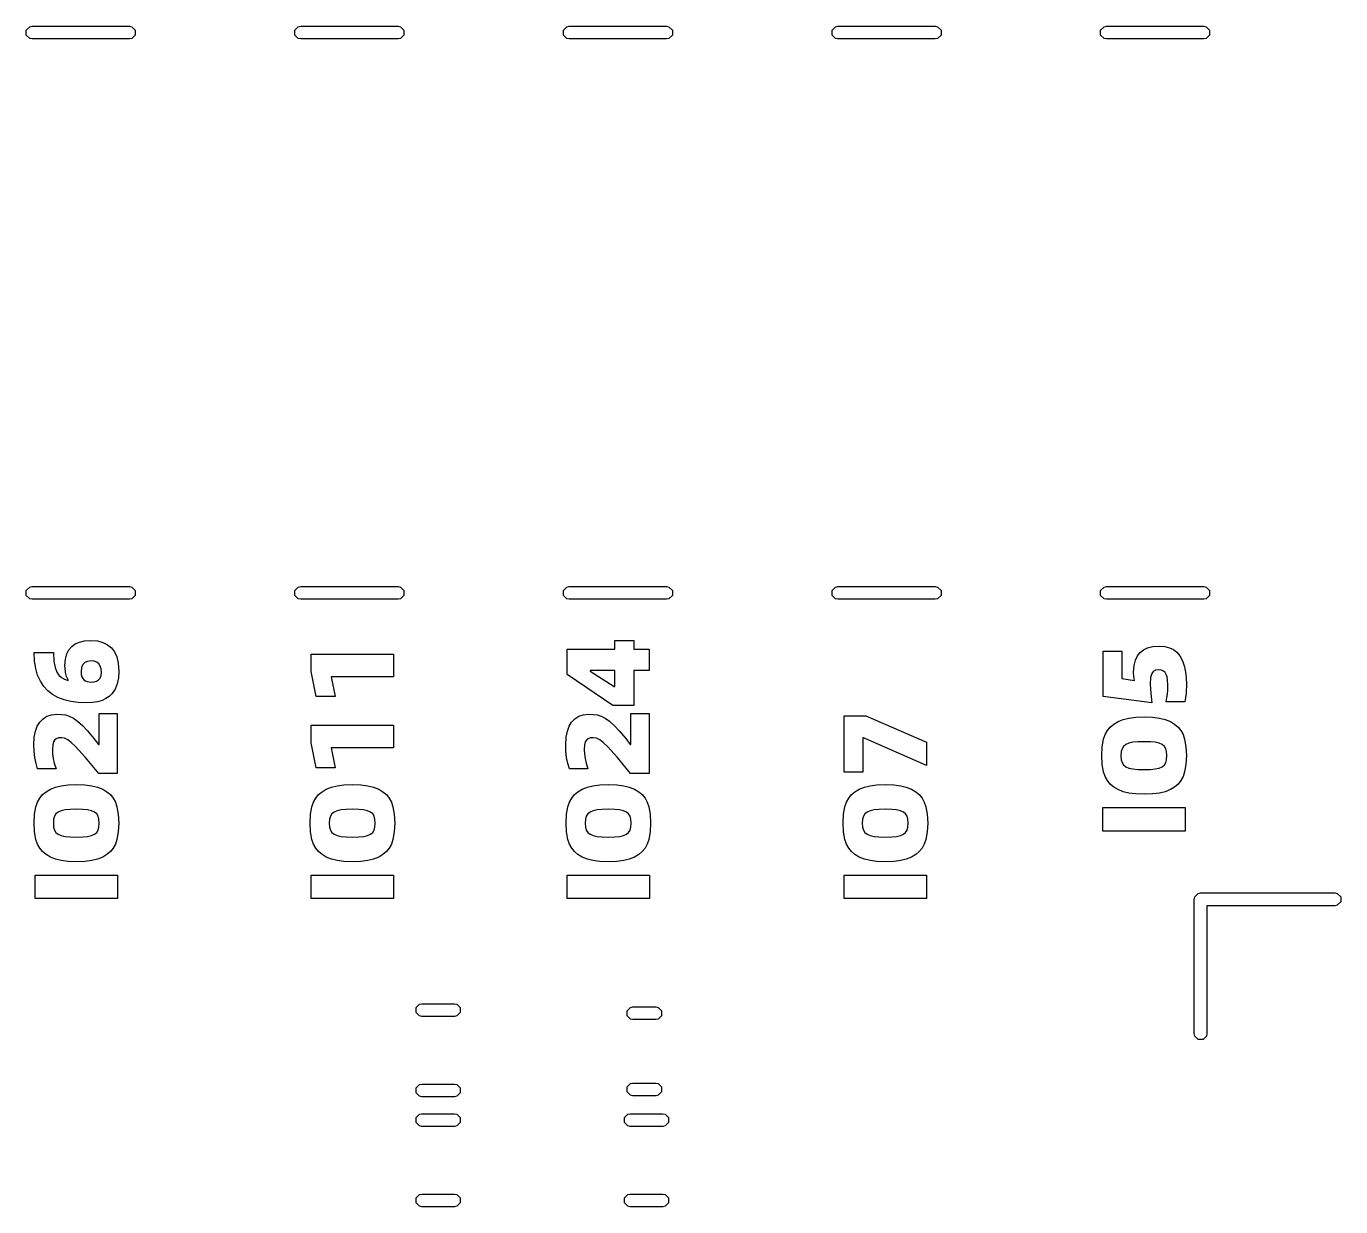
# Model space of a CAD drawing. Header units: inches. Extents: x 5.01 to 6.93, y -5.96 to -2.38.
# Drawn here: x 5.8627 to 6.3521, y -4.5137 to -4.0742 of the extents above; entities that cross this region are included whole.
import ezdxf

# ---------------------------------------------------------------- set-up
doc = ezdxf.new("R2010")
doc.units = ezdxf.units.IN
doc.header["$MEASUREMENT"] = 0
doc.layers.add('F.Silkscreen', color=41, linetype='CONTINUOUS', true_color=0xf2eda1)

msp = doc.modelspace()

# ---------------------------------------------------------------- linework, layer by layer
at = {"layer": 'F.Silkscreen', "linetype": 'CONTINUOUS'}
for p, q in [((5.86267, -4.07562), (5.86394, -4.07434)), ((5.86267, -4.07743), (5.86267, -4.07562)), ((5.86394, -4.07434), (5.86485, -4.07416)), ((5.86485, -4.07416), (5.90107, -4.07416)), ((5.90107, -4.07416), (5.90197, -4.07434)), ((5.90197, -4.07434), (5.90325, -4.07562)), ((5.90325, -4.07562), (5.90325, -4.07743)), ((5.96267, -4.07562), (5.96394, -4.07434)), ((5.96267, -4.07743), (5.96267, -4.07562)), ((5.96394, -4.07434), (5.96485, -4.07416)), ((5.96485, -4.07416), (6.00107, -4.07416)), ((6.00107, -4.07416), (6.00197, -4.07434)), ((6.00197, -4.07434), (6.00325, -4.07562)), ((6.00325, -4.07562), (6.00325, -4.07743)), ((6.06267, -4.07562), (6.06394, -4.07434)), ((6.06267, -4.07743), (6.06267, -4.07562)), ((6.06394, -4.07434), (6.06485, -4.07416)), ((6.06485, -4.07416), (6.10107, -4.07416)), ((6.10107, -4.07416), (6.10197, -4.07434)), ((6.10197, -4.07434), (6.10325, -4.07562)), ((6.10325, -4.07562), (6.10325, -4.07743)), ((6.16267, -4.07562), (6.16394, -4.07434)), ((6.16267, -4.07743), (6.16267, -4.07562)), ((6.16394, -4.07434), (6.16485, -4.07416)), ((6.16485, -4.07416), (6.20107, -4.07416)), ((6.20107, -4.07416), (6.20197, -4.07434)), ((6.20197, -4.07434), (6.20325, -4.07562)), ((6.20325, -4.07562), (6.20325, -4.07743)), ((6.26267, -4.07562), (6.26394, -4.07434)), ((6.26267, -4.07743), (6.26267, -4.07562)), ((6.26394, -4.07434), (6.26485, -4.07416)), ((6.26485, -4.07416), (6.30107, -4.07416)), ((6.30107, -4.07416), (6.30197, -4.07434)), ((6.30197, -4.07434), (6.30325, -4.07562)), ((6.30325, -4.07562), (6.30325, -4.07743)), ((5.86394, -4.07871), (5.86267, -4.07743)), ((5.86485, -4.07889), (5.86394, -4.07871)), ((5.90107, -4.07889), (5.86485, -4.07889)), ((5.90197, -4.07871), (5.90107, -4.07889)), ((5.90325, -4.07743), (5.90197, -4.07871)), ((5.96394, -4.07871), (5.96267, -4.07743)), ((5.96485, -4.07889), (5.96394, -4.07871)), ((6.00107, -4.07889), (5.96485, -4.07889)), ((6.00197, -4.07871), (6.00107, -4.07889)), ((6.00325, -4.07743), (6.00197, -4.07871)), ((6.06394, -4.07871), (6.06267, -4.07743)), ((6.06485, -4.07889), (6.06394, -4.07871)), ((6.10107, -4.07889), (6.06485, -4.07889)), ((6.10197, -4.07871), (6.10107, -4.07889)), ((6.10325, -4.07743), (6.10197, -4.07871)), ((6.16394, -4.07871), (6.16267, -4.07743)), ((6.16485, -4.07889), (6.16394, -4.07871)), ((6.20107, -4.07889), (6.16485, -4.07889)), ((6.20197, -4.07871), (6.20107, -4.07889)), ((6.20325, -4.07743), (6.20197, -4.07871)), ((6.26394, -4.07871), (6.26267, -4.07743)), ((6.26485, -4.07889), (6.26394, -4.07871)), ((6.30107, -4.07889), (6.26485, -4.07889)), ((6.30197, -4.07871), (6.30107, -4.07889)), ((6.30325, -4.07743), (6.30197, -4.07871)), ((5.86267, -4.28428), (5.86394, -4.28301)), ((5.86267, -4.28609), (5.86267, -4.28428)), ((5.86394, -4.28737), (5.86267, -4.28609)), ((5.86394, -4.28301), (5.86485, -4.28283)), ((5.86485, -4.28283), (5.90107, -4.28283)), ((5.90107, -4.28283), (5.90197, -4.28301)), ((5.90197, -4.28301), (5.90325, -4.28428)), ((5.90325, -4.28609), (5.90197, -4.28737)), ((5.90325, -4.28428), (5.90325, -4.28609)), ((5.96267, -4.28428), (5.96394, -4.28301)), ((5.96267, -4.28609), (5.96267, -4.28428)), ((5.96394, -4.28737), (5.96267, -4.28609)), ((5.96394, -4.28301), (5.96485, -4.28283)), ((5.96485, -4.28283), (6.00107, -4.28283)), ((6.00107, -4.28283), (6.00197, -4.28301)), ((6.00197, -4.28301), (6.00325, -4.28428)), ((6.00325, -4.28609), (6.00197, -4.28737)), ((6.00325, -4.28428), (6.00325, -4.28609)), ((6.06267, -4.28428), (6.06394, -4.28301)), ((6.06267, -4.28609), (6.06267, -4.28428)), ((6.06394, -4.28737), (6.06267, -4.28609)), ((6.06394, -4.28301), (6.06485, -4.28283)), ((6.06485, -4.28283), (6.10107, -4.28283)), ((6.10107, -4.28283), (6.10197, -4.28301)), ((6.10197, -4.28301), (6.10325, -4.28428)), ((6.10325, -4.28609), (6.10197, -4.28737)), ((6.10325, -4.28428), (6.10325, -4.28609)), ((6.16267, -4.28428), (6.16394, -4.28301)), ((6.16267, -4.28609), (6.16267, -4.28428)), ((6.16394, -4.28737), (6.16267, -4.28609)), ((6.16394, -4.28301), (6.16485, -4.28283)), ((6.16485, -4.28283), (6.20107, -4.28283)), ((6.20107, -4.28283), (6.20197, -4.28301)), ((6.20197, -4.28301), (6.20325, -4.28428)), ((6.20325, -4.28609), (6.20197, -4.28737)), ((6.20325, -4.28428), (6.20325, -4.28609)), ((6.26267, -4.28428), (6.26394, -4.28301)), ((6.26267, -4.28609), (6.26267, -4.28428)), ((6.26394, -4.28737), (6.26267, -4.28609)), ((6.26394, -4.28301), (6.26485, -4.28283)), ((6.26485, -4.28283), (6.30107, -4.28283)), ((6.30107, -4.28283), (6.30197, -4.28301)), ((6.30197, -4.28301), (6.30325, -4.28428)), ((6.30325, -4.28609), (6.30197, -4.28737)), ((6.30325, -4.28428), (6.30325, -4.28609)), ((5.86485, -4.28755), (5.86394, -4.28737)), ((5.90107, -4.28755), (5.86485, -4.28755)), ((5.90197, -4.28737), (5.90107, -4.28755)), ((5.96485, -4.28755), (5.96394, -4.28737)), ((6.00107, -4.28755), (5.96485, -4.28755)), ((6.00197, -4.28737), (6.00107, -4.28755)), ((6.06485, -4.28755), (6.06394, -4.28737)), ((6.10107, -4.28755), (6.06485, -4.28755)), ((6.10197, -4.28737), (6.10107, -4.28755)), ((6.16485, -4.28755), (6.16394, -4.28737)), ((6.20107, -4.28755), (6.16485, -4.28755)), ((6.20197, -4.28737), (6.20107, -4.28755)), ((6.26485, -4.28755), (6.26394, -4.28737)), ((6.30107, -4.28755), (6.26485, -4.28755)), ((6.30197, -4.28737), (6.30107, -4.28755)), ((5.87774, -4.30787), (5.87852, -4.30634)), ((5.87852, -4.30634), (5.87958, -4.30513)), ((5.87958, -4.30513), (5.8809, -4.30417)), ((5.8809, -4.30417), (5.88249, -4.30347)), ((5.88249, -4.30347), (5.8844, -4.30302)), ((5.8844, -4.30302), (5.8867, -4.30286)), ((5.8867, -4.30286), (5.88916, -4.30305)), ((5.88916, -4.30305), (5.89121, -4.30359)), ((5.89121, -4.30359), (5.89293, -4.30445)), ((5.89293, -4.30445), (5.89437, -4.30563)), ((5.89437, -4.30563), (5.89549, -4.30708)), ((6.064, -4.31432), (6.064, -4.30606)), ((6.064, -4.30606), (6.08184, -4.30606)), ((6.08184, -4.30606), (6.08184, -4.30292)), ((6.08184, -4.30292), (6.08886, -4.30292)), ((6.08886, -4.30292), (6.08886, -4.30606)), ((6.08886, -4.30606), (6.09458, -4.30606)), ((6.09458, -4.30606), (6.09458, -4.31406)), ((6.27735, -4.30735), (6.2786, -4.30635)), ((6.2786, -4.30635), (6.28016, -4.3056)), ((6.28016, -4.3056), (6.28209, -4.30512)), ((6.28209, -4.30512), (6.28448, -4.30495)), ((6.28448, -4.30495), (6.28653, -4.30511)), ((6.28653, -4.30511), (6.28827, -4.30556)), ((6.28827, -4.30556), (6.28976, -4.30629)), ((6.28976, -4.30629), (6.29104, -4.30728)), ((5.86576, -4.31057), (5.8656, -4.30733)), ((5.8656, -4.30733), (5.87274, -4.30733)), ((5.8662, -4.31337), (5.86576, -4.31057)), ((5.87274, -4.30733), (5.87291, -4.31054)), ((5.87291, -4.31054), (5.87338, -4.31293)), ((5.87704, -4.3122), (5.87723, -4.30979)), ((5.87723, -4.30979), (5.87774, -4.30787)), ((5.88442, -4.31113), (5.88371, -4.31187)), ((5.88542, -4.31066), (5.88442, -4.31113)), ((5.88681, -4.31049), (5.88542, -4.31066)), ((5.88799, -4.31062), (5.88681, -4.31049)), ((5.88892, -4.311), (5.88799, -4.31062)), ((5.88968, -4.31162), (5.88892, -4.311)), ((5.89023, -4.31243), (5.88968, -4.31162)), ((5.89549, -4.30708), (5.89634, -4.30896)), ((5.89634, -4.30896), (5.8969, -4.31136)), ((5.8969, -4.31136), (5.89711, -4.31442)), ((5.96872, -4.31444), (5.96872, -4.30793)), ((5.96872, -4.30793), (5.99937, -4.30793)), ((5.99937, -4.30793), (5.99937, -4.3164)), ((6.26362, -4.32379), (6.26362, -4.30684)), ((6.26362, -4.30684), (6.27063, -4.30684)), ((6.27063, -4.30684), (6.27063, -4.31703)), ((6.27515, -4.31222), (6.27563, -4.31021)), ((6.27563, -4.31021), (6.27637, -4.30861)), ((6.27637, -4.30861), (6.27735, -4.30735)), ((6.29104, -4.30728), (6.29213, -4.30857)), ((6.29213, -4.30857), (6.29316, -4.3104)), ((6.29316, -4.3104), (6.29394, -4.31266)), ((5.8669, -4.31578), (5.8662, -4.31337)), ((5.86792, -4.31806), (5.8669, -4.31578)), ((5.87338, -4.31293), (5.87406, -4.31468)), ((5.87406, -4.31468), (5.87482, -4.31583)), ((5.87482, -4.31583), (5.87577, -4.3167)), ((5.87723, -4.31447), (5.87704, -4.3122)), ((5.87727, -4.31486), (5.87723, -4.31447)), ((5.87764, -4.31625), (5.87727, -4.31486)), ((5.87832, -4.31757), (5.87764, -4.31625)), ((5.88326, -4.31294), (5.88308, -4.31447)), ((5.88308, -4.31447), (5.88316, -4.31557)), ((5.88316, -4.31557), (5.88337, -4.31637)), ((5.88371, -4.31187), (5.88326, -4.31294)), ((5.88337, -4.31637), (5.88371, -4.31706)), ((5.89019, -4.31685), (5.89057, -4.31595)), ((5.89058, -4.31345), (5.89023, -4.31243)), ((5.89057, -4.31595), (5.89071, -4.31474)), ((5.89071, -4.31474), (5.89058, -4.31345)), ((5.89711, -4.31442), (5.89696, -4.31683)), ((5.97058, -4.32378), (5.96872, -4.31444)), ((5.99937, -4.3164), (5.97619, -4.3164)), ((5.97619, -4.3164), (5.97764, -4.32378)), ((6.064, -4.31551), (6.064, -4.31432)), ((6.08105, -4.32704), (6.064, -4.31551)), ((6.08184, -4.31406), (6.07259, -4.31406)), ((6.07259, -4.31406), (6.07259, -4.31432)), ((6.07259, -4.31432), (6.08158, -4.31997)), ((6.08184, -4.31997), (6.08184, -4.31406)), ((6.09458, -4.31406), (6.08886, -4.31406)), ((6.08886, -4.31406), (6.08886, -4.32704)), ((6.27498, -4.31474), (6.27515, -4.31222)), ((6.27504, -4.31631), (6.27498, -4.31474)), ((6.27528, -4.31778), (6.27504, -4.31631)), ((6.28175, -4.31518), (6.2813, -4.31672)), ((6.28229, -4.31444), (6.28175, -4.31518)), ((6.28313, -4.31398), (6.28229, -4.31444)), ((6.28439, -4.31381), (6.28313, -4.31398)), ((6.28536, -4.31393), (6.28439, -4.31381)), ((6.28609, -4.31427), (6.28536, -4.31393)), ((6.28666, -4.31481), (6.28609, -4.31427)), ((6.28711, -4.31553), (6.28666, -4.31481)), ((6.28742, -4.31637), (6.28711, -4.31553)), ((6.28761, -4.31739), (6.28742, -4.31637)), ((6.29394, -4.31266), (6.29445, -4.31541)), ((6.29445, -4.31541), (6.29464, -4.31876)), ((5.86918, -4.32), (5.86792, -4.31806)), ((5.87067, -4.32163), (5.86918, -4.32)), ((5.87577, -4.3167), (5.87692, -4.31734)), ((5.87692, -4.31734), (5.87832, -4.31775)), ((5.87832, -4.31775), (5.87832, -4.31757)), ((5.88371, -4.31706), (5.88414, -4.31757)), ((5.88414, -4.31757), (5.88467, -4.31794)), ((5.88467, -4.31794), (5.88532, -4.31819)), ((5.88532, -4.31819), (5.88681, -4.31836)), ((5.88681, -4.31836), (5.88789, -4.31826)), ((5.88789, -4.31826), (5.88881, -4.31797)), ((5.88881, -4.31797), (5.88959, -4.3175)), ((5.88959, -4.3175), (5.89019, -4.31685)), ((5.89575, -4.32102), (5.89457, -4.32273)), ((5.89653, -4.31902), (5.89575, -4.32102)), ((5.89696, -4.31683), (5.89653, -4.31902)), ((6.08158, -4.31997), (6.08184, -4.31997)), ((6.27063, -4.31703), (6.27528, -4.31778)), ((6.2813, -4.31672), (6.28112, -4.31919)), ((6.28112, -4.31919), (6.28132, -4.32264)), ((6.28774, -4.31964), (6.28761, -4.31739)), ((6.28763, -4.32284), (6.28774, -4.3214)), ((6.28774, -4.3214), (6.28774, -4.31964)), ((6.29464, -4.31876), (6.2945, -4.32244)), ((5.87242, -4.323), (5.87067, -4.32163)), ((5.87444, -4.32413), (5.87242, -4.323)), ((5.87679, -4.32502), (5.87444, -4.32413)), ((5.87924, -4.32561), (5.87679, -4.32502)), ((5.88198, -4.32599), (5.87924, -4.32561)), ((5.88506, -4.32612), (5.88198, -4.32599)), ((5.88738, -4.32601), (5.88506, -4.32612)), ((5.88929, -4.3257), (5.88738, -4.32601)), ((5.89086, -4.32522), (5.88929, -4.3257)), ((5.89234, -4.32452), (5.89086, -4.32522)), ((5.89357, -4.32369), (5.89234, -4.32452)), ((5.89457, -4.32273), (5.89357, -4.32369)), ((5.97764, -4.32378), (5.97058, -4.32378)), ((6.28178, -4.32604), (6.26362, -4.32379)), ((6.28132, -4.32264), (6.28178, -4.32604)), ((6.28704, -4.32569), (6.28737, -4.32421)), ((6.29406, -4.32569), (6.28704, -4.32569)), ((6.28737, -4.32421), (6.28763, -4.32284)), ((6.2945, -4.32244), (6.29406, -4.32569)), ((5.8689, -4.33201), (5.87033, -4.3311)), ((5.87033, -4.3311), (5.87204, -4.33053)), ((5.87204, -4.33053), (5.87409, -4.33033)), ((5.87409, -4.33033), (5.87577, -4.3304)), ((5.87577, -4.3304), (5.87725, -4.3306)), ((5.87725, -4.3306), (5.87867, -4.33101)), ((5.87867, -4.33101), (5.88021, -4.33179)), ((5.88977, -4.34155), (5.88977, -4.33009)), ((5.88977, -4.33009), (5.89655, -4.33009)), ((5.89655, -4.33009), (5.89655, -4.35237)), ((6.06693, -4.33201), (6.06837, -4.3311)), ((6.06837, -4.3311), (6.07007, -4.33053)), ((6.07007, -4.33053), (6.07212, -4.33033)), ((6.07212, -4.33033), (6.0738, -4.3304)), ((6.0738, -4.3304), (6.07528, -4.3306)), ((6.07528, -4.3306), (6.0767, -4.33101)), ((6.0767, -4.33101), (6.07824, -4.33179)), ((6.08886, -4.32704), (6.08105, -4.32704)), ((6.0878, -4.34155), (6.0878, -4.33009)), ((6.0878, -4.33009), (6.09458, -4.33009)), ((6.09458, -4.33009), (6.09458, -4.35237)), ((6.16715, -4.35187), (6.16715, -4.33095)), ((6.16715, -4.33095), (6.17527, -4.33095)), ((6.17527, -4.33095), (6.1978, -4.34079)), ((5.86608, -4.33666), (5.86677, -4.33481)), ((5.86677, -4.33481), (5.86768, -4.33329)), ((5.86768, -4.33329), (5.8689, -4.33201)), ((5.88021, -4.33179), (5.88173, -4.33287)), ((5.88173, -4.33287), (5.88356, -4.33453)), ((5.88356, -4.33453), (5.88543, -4.33653)), ((5.96872, -4.34094), (5.96872, -4.33442)), ((5.96872, -4.33442), (5.99937, -4.33442)), ((5.99937, -4.33442), (5.99937, -4.34289)), ((6.06412, -4.33666), (6.06481, -4.33481)), ((6.06481, -4.33481), (6.06572, -4.33329)), ((6.06572, -4.33329), (6.06693, -4.33201)), ((6.07824, -4.33179), (6.07976, -4.33287)), ((6.07976, -4.33287), (6.0816, -4.33453)), ((6.0816, -4.33453), (6.08346, -4.33653)), ((6.26522, -4.33645), (6.26628, -4.33513)), ((6.26628, -4.33513), (6.26756, -4.33404)), ((6.26756, -4.33404), (6.26916, -4.33309)), ((6.26916, -4.33309), (6.27111, -4.33232)), ((6.27111, -4.33232), (6.27317, -4.33181)), ((6.27317, -4.33181), (6.27573, -4.33147)), ((6.27573, -4.33147), (6.27888, -4.33135)), ((6.27888, -4.33135), (6.28203, -4.33147)), ((6.28203, -4.33147), (6.2846, -4.33181)), ((6.2846, -4.33181), (6.28667, -4.33232)), ((6.28667, -4.33232), (6.28864, -4.3331)), ((6.28864, -4.3331), (6.29024, -4.33404)), ((6.29024, -4.33404), (6.2915, -4.33513)), ((6.2915, -4.33513), (6.29255, -4.33645)), ((5.86547, -4.34168), (5.86564, -4.33892)), ((5.86564, -4.33892), (5.86608, -4.33666)), ((5.87278, -4.34065), (5.87249, -4.34177)), ((5.87318, -4.33998), (5.87278, -4.34065)), ((5.87379, -4.3395), (5.87318, -4.33998)), ((5.87465, -4.33919), (5.87379, -4.3395)), ((5.87585, -4.33907), (5.87465, -4.33919)), ((5.8769, -4.33925), (5.87585, -4.33907)), ((5.87816, -4.33987), (5.8769, -4.33925)), ((5.87942, -4.34081), (5.87816, -4.33987)), ((5.88102, -4.34232), (5.87942, -4.34081)), ((5.88543, -4.33653), (5.88783, -4.33943)), ((5.88783, -4.33943), (5.8895, -4.34155)), ((5.97058, -4.35027), (5.96872, -4.34094)), ((6.06351, -4.34168), (6.06367, -4.33892)), ((6.06367, -4.33892), (6.06412, -4.33666)), ((6.07081, -4.34065), (6.07052, -4.34177)), ((6.07121, -4.33998), (6.07081, -4.34065)), ((6.07182, -4.3395), (6.07121, -4.33998)), ((6.07268, -4.33919), (6.07182, -4.3395)), ((6.07388, -4.33907), (6.07268, -4.33919)), ((6.07493, -4.33925), (6.07388, -4.33907)), ((6.07619, -4.33987), (6.07493, -4.33925)), ((6.07745, -4.34081), (6.07619, -4.33987)), ((6.07905, -4.34232), (6.07745, -4.34081)), ((6.08346, -4.33653), (6.08586, -4.33943)), ((6.08586, -4.33943), (6.08754, -4.34155)), ((6.1978, -4.34949), (6.17416, -4.33903)), ((6.17416, -4.33903), (6.17416, -4.35187)), ((6.1978, -4.34079), (6.1978, -4.34949)), ((6.26331, -4.34242), (6.26381, -4.33965)), ((6.26381, -4.33965), (6.2644, -4.33794)), ((6.2644, -4.33794), (6.26522, -4.33645)), ((6.27473, -4.3408), (6.27318, -4.34113)), ((6.27649, -4.34064), (6.27473, -4.3408)), ((6.27888, -4.34058), (6.27649, -4.34064)), ((6.28124, -4.34064), (6.27888, -4.34058)), ((6.28298, -4.3408), (6.28124, -4.34064)), ((6.2845, -4.34113), (6.28298, -4.3408)), ((6.29255, -4.33645), (6.29337, -4.33794)), ((6.29337, -4.33794), (6.29395, -4.33965)), ((6.29395, -4.33965), (6.29445, -4.34242)), ((5.86556, -4.3441), (5.86547, -4.34168)), ((5.86583, -4.34645), (5.86556, -4.3441)), ((5.87249, -4.34177), (5.87237, -4.34353)), ((5.87237, -4.34353), (5.87244, -4.3451)), ((5.87244, -4.3451), (5.87267, -4.34683)), ((5.88475, -4.34647), (5.88102, -4.34232)), ((5.8895, -4.34155), (5.88977, -4.34155)), ((5.99937, -4.34289), (5.97619, -4.34289)), ((5.97619, -4.34289), (5.97764, -4.35027)), ((6.0636, -4.3441), (6.06351, -4.34168)), ((6.06386, -4.34645), (6.0636, -4.3441)), ((6.07052, -4.34177), (6.0704, -4.34353)), ((6.0704, -4.34353), (6.07047, -4.3451)), ((6.07047, -4.3451), (6.07071, -4.34683)), ((6.08278, -4.34647), (6.07905, -4.34232)), ((6.08754, -4.34155), (6.0878, -4.34155)), ((6.26313, -4.34575), (6.26331, -4.34242)), ((6.26313, -4.34577), (6.26313, -4.34575)), ((6.26331, -4.34904), (6.26313, -4.34577)), ((6.27038, -4.34427), (6.27026, -4.34577)), ((6.27026, -4.34577), (6.27038, -4.34727)), ((6.27068, -4.3432), (6.27038, -4.34427)), ((6.27124, -4.34231), (6.27068, -4.3432)), ((6.27209, -4.34161), (6.27124, -4.34231)), ((6.27318, -4.34113), (6.27209, -4.34161)), ((6.28559, -4.34161), (6.2845, -4.34113)), ((6.28644, -4.34232), (6.28559, -4.34161)), ((6.28698, -4.3432), (6.28644, -4.34232)), ((6.28726, -4.34427), (6.28698, -4.3432)), ((6.28737, -4.34577), (6.28726, -4.34427)), ((6.28726, -4.34727), (6.28737, -4.34577)), ((6.29445, -4.34242), (6.29464, -4.34575)), ((6.29464, -4.34575), (6.29446, -4.34904)), ((5.86629, -4.34872), (5.86583, -4.34645)), ((5.8669, -4.35069), (5.86629, -4.34872)), ((5.87378, -4.35069), (5.8669, -4.35069)), ((5.87267, -4.34683), (5.87309, -4.3486)), ((5.87309, -4.3486), (5.87378, -4.35069)), ((5.88964, -4.35237), (5.88475, -4.34647)), ((5.97764, -4.35027), (5.97058, -4.35027)), ((6.06432, -4.34872), (6.06386, -4.34645)), ((6.06493, -4.35069), (6.06432, -4.34872)), ((6.07181, -4.35069), (6.06493, -4.35069)), ((6.07071, -4.34683), (6.07112, -4.3486)), ((6.07112, -4.3486), (6.07181, -4.35069)), ((6.08767, -4.35237), (6.08278, -4.34647)), ((6.26381, -4.35183), (6.26331, -4.34904)), ((6.27038, -4.34727), (6.27068, -4.34834)), ((6.27068, -4.34834), (6.27124, -4.34922)), ((6.27124, -4.34922), (6.27209, -4.34991)), ((6.27209, -4.34991), (6.27318, -4.35037)), ((6.27318, -4.35037), (6.27473, -4.3507)), ((6.27473, -4.3507), (6.27649, -4.35086)), ((6.28124, -4.35086), (6.28298, -4.3507)), ((6.28298, -4.3507), (6.2845, -4.35037)), ((6.2845, -4.35037), (6.28559, -4.34991)), ((6.28559, -4.34991), (6.28644, -4.34922)), ((6.28644, -4.34922), (6.28698, -4.34834)), ((6.28698, -4.34834), (6.28726, -4.34727)), ((6.29446, -4.34904), (6.29395, -4.35183)), ((5.89655, -4.35237), (5.88964, -4.35237)), ((6.09458, -4.35237), (6.08767, -4.35237)), ((6.17416, -4.35187), (6.16715, -4.35187)), ((6.2644, -4.35355), (6.26381, -4.35183)), ((6.26522, -4.35505), (6.2644, -4.35355)), ((6.26628, -4.35636), (6.26522, -4.35505)), ((6.27649, -4.35086), (6.27888, -4.35092)), ((6.27888, -4.35092), (6.28124, -4.35086)), ((6.29255, -4.35505), (6.2915, -4.35636)), ((6.29337, -4.35355), (6.29255, -4.35505)), ((6.29395, -4.35183), (6.29337, -4.35355)), ((5.86769, -4.36159), (5.86876, -4.36028)), ((5.86876, -4.36028), (5.87004, -4.35918)), ((5.87004, -4.35918), (5.87163, -4.35823)), ((5.87163, -4.35823), (5.87359, -4.35746)), ((5.87359, -4.35746), (5.87564, -4.35695)), ((5.87564, -4.35695), (5.8782, -4.35661)), ((5.8782, -4.35661), (5.88135, -4.35649)), ((5.88135, -4.35649), (5.88451, -4.35661)), ((5.88451, -4.35661), (5.88707, -4.35695)), ((5.88707, -4.35695), (5.88914, -4.35746)), ((5.88914, -4.35746), (5.89112, -4.35824)), ((5.89112, -4.35824), (5.89271, -4.35918)), ((5.89271, -4.35918), (5.89398, -4.36028)), ((5.89398, -4.36028), (5.89502, -4.36159)), ((5.97045, -4.36159), (5.97151, -4.36028)), ((5.97151, -4.36028), (5.97279, -4.35918)), ((5.97279, -4.35918), (5.97438, -4.35823)), ((5.97438, -4.35823), (5.97634, -4.35746)), ((5.97634, -4.35746), (5.9784, -4.35695)), ((5.9784, -4.35695), (5.98095, -4.35661)), ((5.98095, -4.35661), (5.98411, -4.35649)), ((5.98411, -4.35649), (5.98726, -4.35661)), ((5.98726, -4.35661), (5.98983, -4.35695)), ((5.98983, -4.35695), (5.9919, -4.35746)), ((5.9919, -4.35746), (5.99387, -4.35824)), ((5.99387, -4.35824), (5.99546, -4.35918)), ((5.99546, -4.35918), (5.99673, -4.36028)), ((5.99673, -4.36028), (5.99778, -4.36159)), ((6.06573, -4.36159), (6.06679, -4.36028)), ((6.06679, -4.36028), (6.06807, -4.35918)), ((6.06807, -4.35918), (6.06966, -4.35823)), ((6.06966, -4.35823), (6.07162, -4.35746)), ((6.07162, -4.35746), (6.07367, -4.35695)), ((6.07367, -4.35695), (6.07623, -4.35661)), ((6.07623, -4.35661), (6.07938, -4.35649)), ((6.07938, -4.35649), (6.08254, -4.35661)), ((6.08254, -4.35661), (6.0851, -4.35695)), ((6.0851, -4.35695), (6.08717, -4.35746)), ((6.08717, -4.35746), (6.08915, -4.35824)), ((6.08915, -4.35824), (6.09074, -4.35918)), ((6.09074, -4.35918), (6.09201, -4.36028)), ((6.09201, -4.36028), (6.09305, -4.36159)), ((6.16887, -4.36159), (6.16994, -4.36028)), ((6.16994, -4.36028), (6.17122, -4.35918)), ((6.17122, -4.35918), (6.17281, -4.35823)), ((6.17281, -4.35823), (6.17477, -4.35746)), ((6.17477, -4.35746), (6.17682, -4.35695)), ((6.17682, -4.35695), (6.17938, -4.35661)), ((6.17938, -4.35661), (6.18253, -4.35649)), ((6.18253, -4.35649), (6.18569, -4.35661)), ((6.18569, -4.35661), (6.18825, -4.35695)), ((6.18825, -4.35695), (6.19032, -4.35746)), ((6.19032, -4.35746), (6.1923, -4.35824)), ((6.1923, -4.35824), (6.19389, -4.35918)), ((6.19389, -4.35918), (6.19516, -4.36028)), ((6.19516, -4.36028), (6.1962, -4.36159)), ((6.26756, -4.35746), (6.26628, -4.35636)), ((6.26916, -4.35841), (6.26756, -4.35746)), ((6.27111, -4.35918), (6.26916, -4.35841)), ((6.27317, -4.35969), (6.27111, -4.35918)), ((6.27573, -4.36003), (6.27317, -4.35969)), ((6.27888, -4.36015), (6.27573, -4.36003)), ((6.28203, -4.36003), (6.27888, -4.36015)), ((6.2846, -4.35969), (6.28203, -4.36003)), ((6.28667, -4.35918), (6.2846, -4.35969)), ((6.28864, -4.3584), (6.28667, -4.35918)), ((6.29024, -4.35746), (6.28864, -4.3584)), ((6.2915, -4.35636), (6.29024, -4.35746)), ((5.86578, -4.36756), (5.86628, -4.36479)), ((5.86628, -4.36479), (5.86687, -4.36308)), ((5.86687, -4.36308), (5.86769, -4.36159)), ((5.89502, -4.36159), (5.89584, -4.36308)), ((5.89584, -4.36308), (5.89642, -4.36479)), ((5.89642, -4.36479), (5.89693, -4.36756)), ((5.96853, -4.36756), (5.96904, -4.36479)), ((5.96904, -4.36479), (5.96963, -4.36308)), ((5.96963, -4.36308), (5.97045, -4.36159)), ((5.99778, -4.36159), (5.99859, -4.36308)), ((5.99859, -4.36308), (5.99918, -4.36479)), ((5.99918, -4.36479), (5.99968, -4.36756)), ((6.06381, -4.36756), (6.06431, -4.36479)), ((6.06431, -4.36479), (6.0649, -4.36308)), ((6.0649, -4.36308), (6.06573, -4.36159)), ((6.09305, -4.36159), (6.09387, -4.36308)), ((6.09387, -4.36308), (6.09446, -4.36479)), ((6.09446, -4.36479), (6.09496, -4.36756)), ((6.16696, -4.36756), (6.16746, -4.36479)), ((6.16746, -4.36479), (6.16805, -4.36308)), ((6.16805, -4.36308), (6.16887, -4.36159)), ((6.1962, -4.36159), (6.19702, -4.36308)), ((6.19702, -4.36308), (6.1976, -4.36479)), ((6.1976, -4.36479), (6.19811, -4.36756)), ((6.2635, -4.37387), (6.2635, -4.36513)), ((6.2635, -4.36513), (6.29414, -4.36513)), ((6.29414, -4.36513), (6.29414, -4.37387)), ((5.8656, -4.37089), (5.86578, -4.36756)), ((5.87285, -4.36941), (5.87274, -4.37091)), ((5.87316, -4.36834), (5.87285, -4.36941)), ((5.87371, -4.36746), (5.87316, -4.36834)), ((5.87456, -4.36676), (5.87371, -4.36746)), ((5.87565, -4.36627), (5.87456, -4.36676)), ((5.8772, -4.36594), (5.87565, -4.36627)), ((5.87896, -4.36578), (5.8772, -4.36594)), ((5.88136, -4.36572), (5.87896, -4.36578)), ((5.88372, -4.36578), (5.88136, -4.36572)), ((5.88545, -4.36594), (5.88372, -4.36578)), ((5.88697, -4.36627), (5.88545, -4.36594)), ((5.88806, -4.36676), (5.88697, -4.36627)), ((5.88891, -4.36746), (5.88806, -4.36676)), ((5.88945, -4.36834), (5.88891, -4.36746)), ((5.88973, -4.36941), (5.88945, -4.36834)), ((5.88984, -4.37091), (5.88973, -4.36941)), ((5.89693, -4.36756), (5.89711, -4.37089)), ((5.96835, -4.37089), (5.96853, -4.36756)), ((5.97561, -4.36941), (5.97549, -4.37091)), ((5.97591, -4.36834), (5.97561, -4.36941)), ((5.97647, -4.36746), (5.97591, -4.36834)), ((5.97732, -4.36676), (5.97647, -4.36746)), ((5.97841, -4.36627), (5.97732, -4.36676)), ((5.97996, -4.36594), (5.97841, -4.36627)), ((5.98171, -4.36578), (5.97996, -4.36594)), ((5.98411, -4.36572), (5.98171, -4.36578)), ((5.98647, -4.36578), (5.98411, -4.36572)), ((5.9882, -4.36594), (5.98647, -4.36578)), ((5.98973, -4.36627), (5.9882, -4.36594)), ((5.99082, -4.36676), (5.98973, -4.36627)), ((5.99167, -4.36746), (5.99082, -4.36676)), ((5.9922, -4.36834), (5.99167, -4.36746)), ((5.99249, -4.36941), (5.9922, -4.36834)), ((5.9926, -4.37091), (5.99249, -4.36941)), ((5.99968, -4.36756), (5.99986, -4.37089)), ((6.06363, -4.37089), (6.06381, -4.36756)), ((6.07088, -4.36941), (6.07077, -4.37091)), ((6.07119, -4.36834), (6.07088, -4.36941)), ((6.07174, -4.36746), (6.07119, -4.36834)), ((6.07259, -4.36676), (6.07174, -4.36746)), ((6.07368, -4.36627), (6.07259, -4.36676)), ((6.07523, -4.36594), (6.07368, -4.36627)), ((6.07699, -4.36578), (6.07523, -4.36594)), ((6.07939, -4.36572), (6.07699, -4.36578)), ((6.08175, -4.36578), (6.07939, -4.36572)), ((6.08348, -4.36594), (6.08175, -4.36578)), ((6.08501, -4.36627), (6.08348, -4.36594)), ((6.0861, -4.36676), (6.08501, -4.36627)), ((6.08694, -4.36746), (6.0861, -4.36676)), ((6.08748, -4.36834), (6.08694, -4.36746)), ((6.08777, -4.36941), (6.08748, -4.36834)), ((6.08788, -4.37091), (6.08777, -4.36941)), ((6.09496, -4.36756), (6.09514, -4.37089)), ((6.16678, -4.37089), (6.16696, -4.36756)), ((6.17403, -4.36941), (6.17392, -4.37091)), ((6.17434, -4.36834), (6.17403, -4.36941)), ((6.17489, -4.36746), (6.17434, -4.36834)), ((6.17574, -4.36676), (6.17489, -4.36746)), ((6.17683, -4.36627), (6.17574, -4.36676)), ((6.17838, -4.36594), (6.17683, -4.36627)), ((6.18014, -4.36578), (6.17838, -4.36594)), ((6.18254, -4.36572), (6.18014, -4.36578)), ((6.1849, -4.36578), (6.18254, -4.36572)), ((6.18663, -4.36594), (6.1849, -4.36578)), ((6.18816, -4.36627), (6.18663, -4.36594)), ((6.18924, -4.36676), (6.18816, -4.36627)), ((6.19009, -4.36746), (6.18924, -4.36676)), ((6.19063, -4.36834), (6.19009, -4.36746)), ((6.19092, -4.36941), (6.19063, -4.36834)), ((6.19103, -4.37091), (6.19092, -4.36941)), ((6.19811, -4.36756), (6.19829, -4.37089)), ((5.8656, -4.37091), (5.8656, -4.37089)), ((5.86578, -4.37418), (5.8656, -4.37091)), ((5.86628, -4.37697), (5.86578, -4.37418)), ((5.87274, -4.37091), (5.87285, -4.37241)), ((5.87285, -4.37241), (5.87316, -4.37348)), ((5.87316, -4.37348), (5.87371, -4.37436)), ((5.87371, -4.37436), (5.87456, -4.37505)), ((5.87456, -4.37505), (5.87565, -4.37551)), ((5.88698, -4.37551), (5.88806, -4.37505)), ((5.88806, -4.37505), (5.88891, -4.37436)), ((5.88891, -4.37436), (5.88945, -4.37348)), ((5.88945, -4.37348), (5.88973, -4.37241)), ((5.88973, -4.37241), (5.88984, -4.37091)), ((5.89693, -4.37418), (5.89642, -4.37697)), ((5.89711, -4.37089), (5.89693, -4.37418)), ((5.96835, -4.37091), (5.96835, -4.37089)), ((5.96853, -4.37418), (5.96835, -4.37091)), ((5.96904, -4.37697), (5.96853, -4.37418)), ((5.97549, -4.37091), (5.97561, -4.37241)), ((5.97561, -4.37241), (5.97591, -4.37348)), ((5.97591, -4.37348), (5.97647, -4.37436)), ((5.97647, -4.37436), (5.97732, -4.37505)), ((5.97732, -4.37505), (5.97841, -4.37551)), ((5.98973, -4.37551), (5.99082, -4.37505)), ((5.99082, -4.37505), (5.99167, -4.37436)), ((5.99167, -4.37436), (5.9922, -4.37348)), ((5.9922, -4.37348), (5.99249, -4.37241)), ((5.99249, -4.37241), (5.9926, -4.37091)), ((5.99968, -4.37418), (5.99918, -4.37697)), ((5.99986, -4.37089), (5.99968, -4.37418)), ((6.06363, -4.37091), (6.06363, -4.37089)), ((6.06381, -4.37418), (6.06363, -4.37091)), ((6.06431, -4.37697), (6.06381, -4.37418)), ((6.07077, -4.37091), (6.07088, -4.37241)), ((6.07088, -4.37241), (6.07119, -4.37348)), ((6.07119, -4.37348), (6.07174, -4.37436)), ((6.07174, -4.37436), (6.07259, -4.37505)), ((6.07259, -4.37505), (6.07368, -4.37551)), ((6.08501, -4.37551), (6.0861, -4.37505)), ((6.0861, -4.37505), (6.08694, -4.37436)), ((6.08694, -4.37436), (6.08748, -4.37348)), ((6.08748, -4.37348), (6.08777, -4.37241)), ((6.08777, -4.37241), (6.08788, -4.37091)), ((6.09496, -4.37418), (6.09446, -4.37697)), ((6.09514, -4.37089), (6.09496, -4.37418)), ((6.16678, -4.37091), (6.16678, -4.37089)), ((6.16696, -4.37418), (6.16678, -4.37091)), ((6.16746, -4.37697), (6.16696, -4.37418)), ((6.17392, -4.37091), (6.17403, -4.37241)), ((6.17403, -4.37241), (6.17434, -4.37348)), ((6.17434, -4.37348), (6.17489, -4.37436)), ((6.17489, -4.37436), (6.17574, -4.37505)), ((6.17574, -4.37505), (6.17683, -4.37551)), ((6.18816, -4.37551), (6.18924, -4.37505)), ((6.18924, -4.37505), (6.19009, -4.37436)), ((6.19009, -4.37436), (6.19063, -4.37348)), ((6.19063, -4.37348), (6.19092, -4.37241)), ((6.19092, -4.37241), (6.19103, -4.37091)), ((6.19811, -4.37418), (6.1976, -4.37697)), ((6.19829, -4.37089), (6.19811, -4.37418)), ((6.29414, -4.37387), (6.2635, -4.37387)), ((5.86687, -4.37869), (5.86628, -4.37697)), ((5.86769, -4.38019), (5.86687, -4.37869)), ((5.86876, -4.38151), (5.86769, -4.38019)), ((5.87565, -4.37551), (5.8772, -4.37584)), ((5.8772, -4.37584), (5.87896, -4.376)), ((5.87896, -4.376), (5.88136, -4.37606)), ((5.88136, -4.37606), (5.88372, -4.376)), ((5.88372, -4.376), (5.88545, -4.37584)), ((5.88545, -4.37584), (5.88698, -4.37551)), ((5.89502, -4.3802), (5.89398, -4.38151)), ((5.89584, -4.37869), (5.89502, -4.3802)), ((5.89642, -4.37697), (5.89584, -4.37869)), ((5.96963, -4.37869), (5.96904, -4.37697)), ((5.97045, -4.38019), (5.96963, -4.37869)), ((5.97151, -4.38151), (5.97045, -4.38019)), ((5.97841, -4.37551), (5.97996, -4.37584)), ((5.97996, -4.37584), (5.98171, -4.376)), ((5.98171, -4.376), (5.98411, -4.37606)), ((5.98411, -4.37606), (5.98647, -4.376)), ((5.98647, -4.376), (5.9882, -4.37584)), ((5.9882, -4.37584), (5.98973, -4.37551)), ((5.99778, -4.3802), (5.99673, -4.38151)), ((5.99859, -4.37869), (5.99778, -4.3802)), ((5.99918, -4.37697), (5.99859, -4.37869)), ((6.0649, -4.37869), (6.06431, -4.37697)), ((6.06573, -4.38019), (6.0649, -4.37869)), ((6.06679, -4.38151), (6.06573, -4.38019)), ((6.07368, -4.37551), (6.07523, -4.37584)), ((6.07523, -4.37584), (6.07699, -4.376)), ((6.07699, -4.376), (6.07939, -4.37606)), ((6.07939, -4.37606), (6.08175, -4.376)), ((6.08175, -4.376), (6.08348, -4.37584)), ((6.08348, -4.37584), (6.08501, -4.37551)), ((6.09305, -4.3802), (6.09201, -4.38151)), ((6.09387, -4.37869), (6.09305, -4.3802)), ((6.09446, -4.37697), (6.09387, -4.37869)), ((6.16805, -4.37869), (6.16746, -4.37697)), ((6.16888, -4.38019), (6.16805, -4.37869)), ((6.16994, -4.38151), (6.16888, -4.38019)), ((6.17683, -4.37551), (6.17838, -4.37584)), ((6.17838, -4.37584), (6.18014, -4.376)), ((6.18014, -4.376), (6.18254, -4.37606)), ((6.18254, -4.37606), (6.1849, -4.376)), ((6.1849, -4.376), (6.18663, -4.37584)), ((6.18663, -4.37584), (6.18816, -4.37551)), ((6.1962, -4.3802), (6.19516, -4.38151)), ((6.19702, -4.37869), (6.1962, -4.3802)), ((6.1976, -4.37697), (6.19702, -4.37869)), ((5.87004, -4.3826), (5.86876, -4.38151)), ((5.87163, -4.38355), (5.87004, -4.3826)), ((5.87359, -4.38432), (5.87163, -4.38355)), ((5.87564, -4.38483), (5.87359, -4.38432)), ((5.8782, -4.38517), (5.87564, -4.38483)), ((5.88707, -4.38483), (5.88451, -4.38517)), ((5.88914, -4.38432), (5.88707, -4.38483)), ((5.89112, -4.38354), (5.88914, -4.38432)), ((5.89271, -4.3826), (5.89112, -4.38354)), ((5.89398, -4.38151), (5.89271, -4.3826)), ((5.97279, -4.3826), (5.97151, -4.38151)), ((5.97438, -4.38355), (5.97279, -4.3826)), ((5.97634, -4.38432), (5.97438, -4.38355)), ((5.9784, -4.38483), (5.97634, -4.38432)), ((5.98095, -4.38517), (5.9784, -4.38483)), ((5.98983, -4.38483), (5.98726, -4.38517)), ((5.9919, -4.38432), (5.98983, -4.38483)), ((5.99387, -4.38354), (5.9919, -4.38432)), ((5.99546, -4.3826), (5.99387, -4.38354)), ((5.99673, -4.38151), (5.99546, -4.3826)), ((6.06807, -4.3826), (6.06679, -4.38151)), ((6.06966, -4.38355), (6.06807, -4.3826)), ((6.07162, -4.38432), (6.06966, -4.38355)), ((6.07367, -4.38483), (6.07162, -4.38432)), ((6.07623, -4.38517), (6.07367, -4.38483)), ((6.0851, -4.38483), (6.08254, -4.38517)), ((6.08717, -4.38432), (6.0851, -4.38483)), ((6.08915, -4.38354), (6.08717, -4.38432)), ((6.09074, -4.3826), (6.08915, -4.38354)), ((6.09201, -4.38151), (6.09074, -4.3826)), ((6.17122, -4.3826), (6.16994, -4.38151)), ((6.17281, -4.38355), (6.17122, -4.3826)), ((6.17477, -4.38432), (6.17281, -4.38355)), ((6.17682, -4.38483), (6.17477, -4.38432)), ((6.17938, -4.38517), (6.17682, -4.38483)), ((6.18825, -4.38483), (6.18569, -4.38517)), ((6.19032, -4.38432), (6.18825, -4.38483)), ((6.1923, -4.38354), (6.19032, -4.38432)), ((6.19389, -4.3826), (6.1923, -4.38354)), ((6.19516, -4.38151), (6.19389, -4.3826)), ((5.88135, -4.38529), (5.8782, -4.38517)), ((5.88451, -4.38517), (5.88135, -4.38529)), ((5.98411, -4.38529), (5.98095, -4.38517)), ((5.98726, -4.38517), (5.98411, -4.38529)), ((6.07938, -4.38529), (6.07623, -4.38517)), ((6.08254, -4.38517), (6.07938, -4.38529)), ((6.18253, -4.38529), (6.17938, -4.38517)), ((6.18569, -4.38517), (6.18253, -4.38529)), ((5.86597, -4.39901), (5.86597, -4.39028)), ((5.86597, -4.39028), (5.89661, -4.39028)), ((5.89661, -4.39028), (5.89661, -4.39901)), ((5.96872, -4.39901), (5.96872, -4.39028)), ((5.96872, -4.39028), (5.99937, -4.39028)), ((5.99937, -4.39028), (5.99937, -4.39901)), ((6.064, -4.39901), (6.064, -4.39028)), ((6.064, -4.39028), (6.09465, -4.39028)), ((6.09465, -4.39028), (6.09465, -4.39901)), ((6.16715, -4.39901), (6.16715, -4.39028)), ((6.16715, -4.39028), (6.1978, -4.39028)), ((6.1978, -4.39028), (6.1978, -4.39901)), ((5.89661, -4.39901), (5.86597, -4.39901)), ((5.99937, -4.39901), (5.96872, -4.39901)), ((6.09465, -4.39901), (6.064, -4.39901)), ((6.1978, -4.39901), (6.16715, -4.39901)), ((6.29753, -4.39927), (6.29771, -4.39836)), ((6.29753, -4.44927), (6.29753, -4.39927)), ((6.29771, -4.39836), (6.29899, -4.39709)), ((6.29899, -4.39709), (6.29989, -4.39691)), ((6.29989, -4.39691), (6.34989, -4.39691)), ((6.34989, -4.39691), (6.3508, -4.39709)), ((6.3508, -4.39709), (6.35207, -4.39836)), ((6.35207, -4.39836), (6.35207, -4.40017)), ((6.34989, -4.40163), (6.30225, -4.40163)), ((6.30225, -4.40163), (6.30225, -4.44927)), ((6.3508, -4.40145), (6.34989, -4.40163)), ((6.35207, -4.40017), (6.3508, -4.40145)), ((6.0078, -4.4396), (6.00908, -4.43832)), ((6.00908, -4.43832), (6.00998, -4.43814)), ((6.00998, -4.43814), (6.02208, -4.43814)), ((6.02208, -4.43814), (6.02298, -4.43832)), ((6.02298, -4.43832), (6.02426, -4.4396)), ((6.0078, -4.44141), (6.0078, -4.4396)), ((6.00908, -4.44268), (6.0078, -4.44141)), ((6.00998, -4.44286), (6.00908, -4.44268)), ((6.02208, -4.44286), (6.00998, -4.44286)), ((6.02298, -4.44268), (6.02208, -4.44286)), ((6.02426, -4.44141), (6.02298, -4.44268)), ((6.02426, -4.4396), (6.02426, -4.44141)), ((6.08637, -4.44078), (6.08765, -4.4395)), ((6.08637, -4.44259), (6.08637, -4.44078)), ((6.08765, -4.44387), (6.08637, -4.44259)), ((6.08765, -4.4395), (6.08855, -4.43932)), ((6.08855, -4.43932), (6.09705, -4.43932)), ((6.09705, -4.43932), (6.09795, -4.4395)), ((6.09795, -4.4395), (6.09923, -4.44078)), ((6.09923, -4.44259), (6.09795, -4.44387)), ((6.09923, -4.44078), (6.09923, -4.44259)), ((6.08855, -4.44405), (6.08765, -4.44387)), ((6.09705, -4.44405), (6.08855, -4.44405)), ((6.09795, -4.44387), (6.09705, -4.44405)), ((6.29771, -4.45017), (6.29753, -4.44927)), ((6.29899, -4.45145), (6.29771, -4.45017)), ((6.3008, -4.45145), (6.29899, -4.45145)), ((6.30207, -4.45017), (6.3008, -4.45145)), ((6.30225, -4.44927), (6.30207, -4.45017)), ((6.0078, -4.46952), (6.00908, -4.46824)), ((6.00908, -4.46824), (6.00998, -4.46806)), ((6.00998, -4.46806), (6.02208, -4.46806)), ((6.02208, -4.46806), (6.02298, -4.46824)), ((6.02298, -4.46824), (6.02426, -4.46952)), ((6.08637, -4.46913), (6.08765, -4.46785)), ((6.08765, -4.46785), (6.08855, -4.46767)), ((6.08855, -4.46767), (6.09705, -4.46767)), ((6.09705, -4.46767), (6.09795, -4.46785)), ((6.09795, -4.46785), (6.09923, -4.46913)), ((6.0078, -4.47133), (6.0078, -4.46952)), ((6.00908, -4.47261), (6.0078, -4.47133)), ((6.00998, -4.47279), (6.00908, -4.47261)), ((6.02208, -4.47279), (6.00998, -4.47279)), ((6.02298, -4.47261), (6.02208, -4.47279)), ((6.02426, -4.47133), (6.02298, -4.47261)), ((6.02426, -4.46952), (6.02426, -4.47133)), ((6.08637, -4.47093), (6.08637, -4.46913)), ((6.08765, -4.47221), (6.08637, -4.47093)), ((6.08855, -4.47239), (6.08765, -4.47221)), ((6.09705, -4.47239), (6.08855, -4.47239)), ((6.09795, -4.47221), (6.09705, -4.47239)), ((6.09923, -4.47093), (6.09795, -4.47221)), ((6.09923, -4.46913), (6.09923, -4.47093)), ((6.0078, -4.48054), (6.00908, -4.47927)), ((6.0078, -4.48235), (6.0078, -4.48054)), ((6.00908, -4.48363), (6.0078, -4.48235)), ((6.00908, -4.47927), (6.00998, -4.47909)), ((6.00998, -4.47909), (6.02208, -4.47909)), ((6.02208, -4.47909), (6.02298, -4.47927)), ((6.02298, -4.47927), (6.02426, -4.48054)), ((6.02426, -4.48235), (6.02298, -4.48363)), ((6.02426, -4.48054), (6.02426, -4.48235)), ((6.08536, -4.48054), (6.08664, -4.47927)), ((6.08536, -4.48235), (6.08536, -4.48054)), ((6.08664, -4.48363), (6.08536, -4.48235)), ((6.08664, -4.47927), (6.08754, -4.47909)), ((6.08754, -4.47909), (6.09964, -4.47909)), ((6.09964, -4.47909), (6.10054, -4.47927)), ((6.10054, -4.47927), (6.10182, -4.48054)), ((6.10182, -4.48235), (6.10054, -4.48363)), ((6.10182, -4.48054), (6.10182, -4.48235)), ((6.00998, -4.48381), (6.00908, -4.48363)), ((6.02208, -4.48381), (6.00998, -4.48381)), ((6.02298, -4.48363), (6.02208, -4.48381)), ((6.08754, -4.48381), (6.08664, -4.48363)), ((6.09964, -4.48381), (6.08754, -4.48381)), ((6.10054, -4.48363), (6.09964, -4.48381)), ((6.0078, -4.51046), (6.00908, -4.50919)), ((6.0078, -4.51227), (6.0078, -4.51046)), ((6.00908, -4.51355), (6.0078, -4.51227)), ((6.00908, -4.50919), (6.00998, -4.50901)), ((6.00998, -4.50901), (6.02208, -4.50901)), ((6.02208, -4.50901), (6.02298, -4.50919)), ((6.02298, -4.50919), (6.02426, -4.51046)), ((6.02426, -4.51227), (6.02298, -4.51355)), ((6.02426, -4.51046), (6.02426, -4.51227)), ((6.08536, -4.51046), (6.08664, -4.50919)), ((6.08536, -4.51227), (6.08536, -4.51046)), ((6.08664, -4.51355), (6.08536, -4.51227)), ((6.08664, -4.50919), (6.08754, -4.50901)), ((6.08754, -4.50901), (6.09964, -4.50901)), ((6.09964, -4.50901), (6.10054, -4.50919)), ((6.10054, -4.50919), (6.10182, -4.51046)), ((6.10182, -4.51227), (6.10054, -4.51355)), ((6.10182, -4.51046), (6.10182, -4.51227)), ((6.00998, -4.51373), (6.00908, -4.51355)), ((6.02208, -4.51373), (6.00998, -4.51373)), ((6.02298, -4.51355), (6.02208, -4.51373)), ((6.08754, -4.51373), (6.08664, -4.51355)), ((6.09964, -4.51373), (6.08754, -4.51373)), ((6.10054, -4.51355), (6.09964, -4.51373))]:
    msp.add_line(p, q, dxfattribs=at)

doc.saveas('drawing.dxf')
